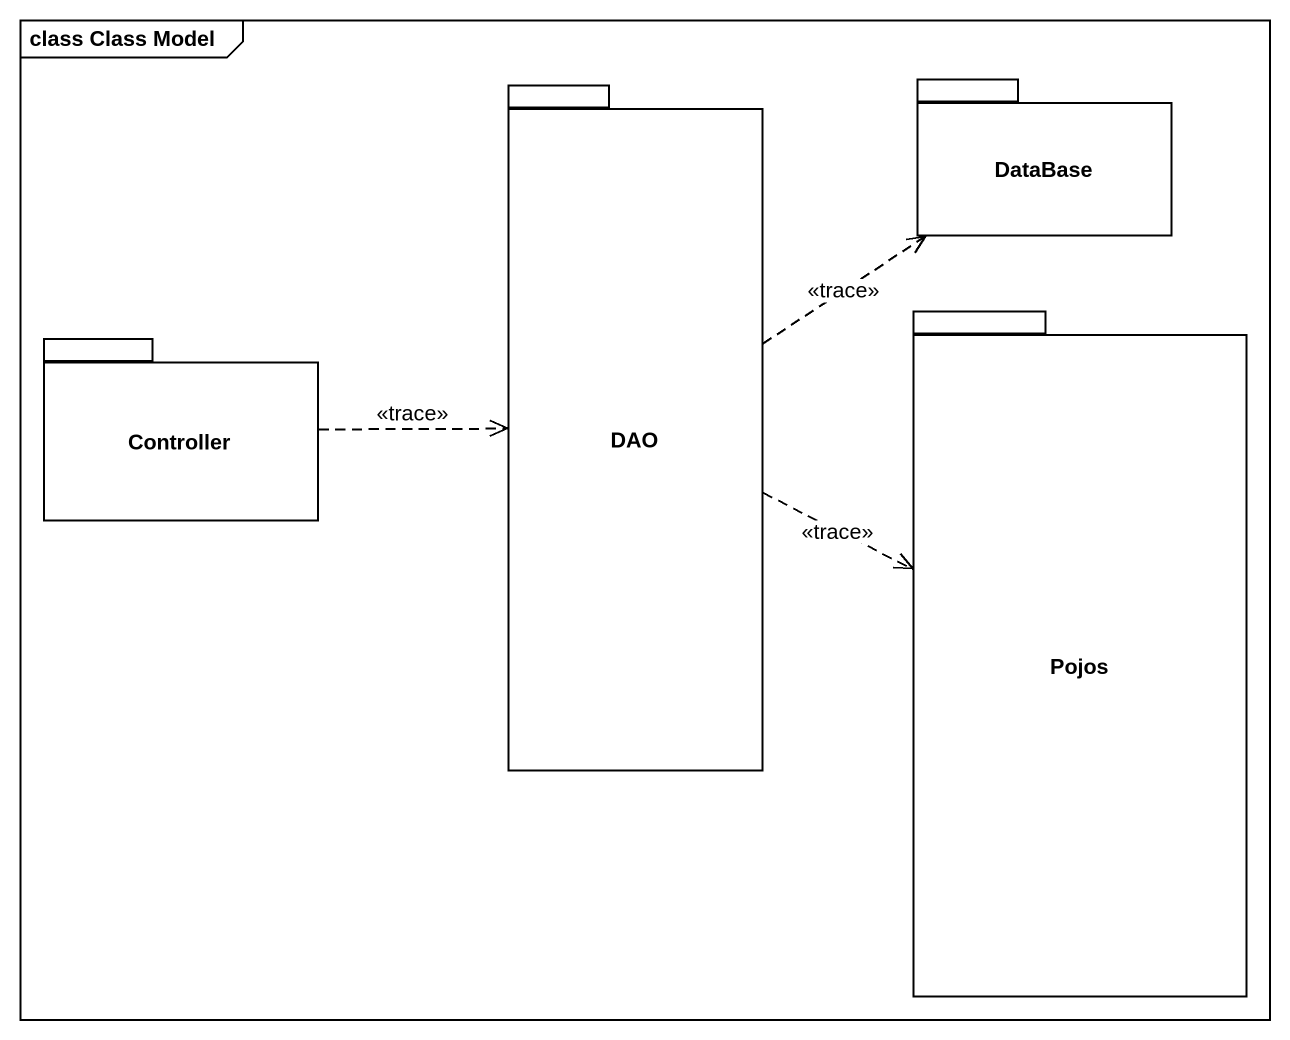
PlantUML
@startuml
mainframe class Class Model
package DAO {
}
package "DataBase" as DataBase_ {
}
package Pojos {
}
package Controller {
}
DAO .up.> DataBase_ : <<trace>>
DAO .right.> Pojos : <<trace>>
Controller .right.> DAO : <<trace>>
@enduml
